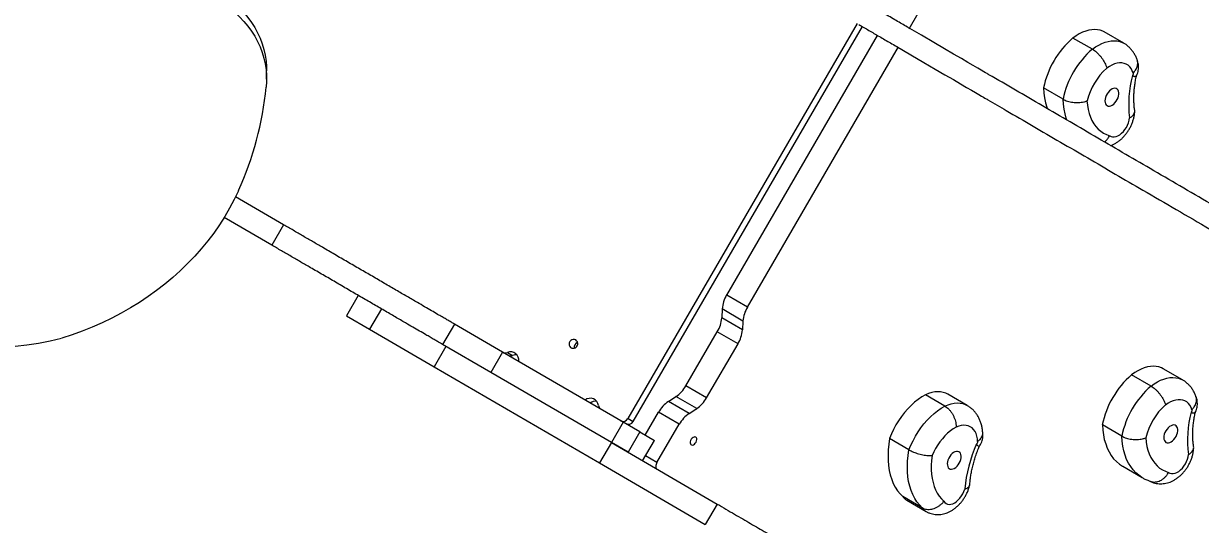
# Model space of a CAD drawing. Header units: millimetres. Extents: x -8422 to 28150, y -6982 to 5510.
# Drawn here: x -139 to 909, y -2189 to -1743 of the extents above; entities that cross this region are included whole.
import ezdxf

# ---------------------------------------------------------------- set-up
doc = ezdxf.new("R2010")
doc.units = ezdxf.units.MM
for name, color, linetype in [('DIKOM_ОБЪЕКТ', 7, 'Continuous'), ('DIKOM_РАЗМЕР_ЗОНА', 7, 'Continuous'), ('DIKOM_РАЗМЕР_ОБЪЕКТА', 7, 'Continuous')]:
    doc.layers.add(name, color=color, linetype=linetype)
doc.styles.add('style1', font='arial.ttf', dxfattribs={"width": 0.8})
doc.dimstyles.new('1-50', dxfattribs={"dimtxt": 300, "dimasz": 200, "dimexe": 100, "dimexo": 0, "dimgap": 100, "dimtad": 1, "dimdec": 0, "dimtxsty": 'style1', "dimcen": 0, "dimclrd": 7, "dimclre": 7, "dimadec": 1, "dimazin": 2, "dimtfac": 1, "dimtdec": 0, "dimtmove": 1, "dimatfit": 3, "dimfxl": 0, "dimlwd": 25, "dimlwe": 18, "dimarcsym": 0})

# ---------------------------------------------------------------- blocks, each defined once
blk = doc.blocks.new('*D0')
at = {"layer": 'Defpoints', "color": 0, "transparency": 16777216}
for p in [(1363.3, 4015), (-6011, -2710), (-2661.5, -2710)]:
    blk.add_point(p, dxfattribs=at)
at = {"layer": 'DIKOM_РАЗМЕР_ОБЪЕКТА', "color": 7, "lineweight": 18, "transparency": 16777216}
for p, q in [((1363.3, 4015), (-6111, 4015)), ((-2661.5, -2710), (-6111, -2710))]:
    blk.add_line(p, q, dxfattribs=at)
at = {"layer": 'DIKOM_РАЗМЕР_ОБЪЕКТА', "color": 7, "lineweight": 25, "transparency": 16777216}
blk.add_line((-6011, 3815), (-6011, -2510), dxfattribs=at)
at = {"layer": 'DIKOM_РАЗМЕР_ОБЪЕКТА', "color": 7, "transparency": 16777216}
for points in [[(-6044.3, 3815), (-5977.6, 3815), (-6011, 4015)], [(-6044.3, -2510), (-5977.6, -2510), (-6011, -2710)]]:
    blk.add_solid(points, dxfattribs=at)
at = {"layer": 'DIKOM_РАЗМЕР_ОБЪЕКТА', "color": 0, "transparency": 16777216, "insert": (-6264.1, 652.5), "char_height": 300, "attachment_point": 5, "rotation": 90, "style": 'style1'}
blk.add_mtext('6700', dxfattribs=at)
blk = doc.blocks.new('*D1')
at = {"layer": 'Defpoints', "color": 0, "transparency": 16777216}
for p in [(-5348.3, 1737), (6047.5, 1360.2), (6047.5, -3315.3)]:
    blk.add_point(p, dxfattribs=at)
at = {"layer": 'DIKOM_РАЗМЕР_ОБЪЕКТА', "color": 7, "lineweight": 18, "transparency": 16777216}
for p, q in [((-5348.3, 1737), (-5348.3, -3415.3)), ((6047.5, 1360.2), (6047.5, -3415.3))]:
    blk.add_line(p, q, dxfattribs=at)
at = {"layer": 'DIKOM_РАЗМЕР_ОБЪЕКТА', "color": 7, "lineweight": 25, "transparency": 16777216}
blk.add_line((-5148.3, -3315.3), (5847.5, -3315.3), dxfattribs=at)
at = {"layer": 'DIKOM_РАЗМЕР_ОБЪЕКТА', "color": 7, "transparency": 16777216}
for points in [[(-5148.3, -3282), (-5148.3, -3348.7), (-5348.3, -3315.3)], [(5847.5, -3282), (5847.5, -3348.7), (6047.5, -3315.3)]]:
    blk.add_solid(points, dxfattribs=at)
at = {"layer": 'DIKOM_РАЗМЕР_ОБЪЕКТА', "color": 0, "transparency": 16777216, "insert": (349.6, -3062.2), "char_height": 300, "attachment_point": 5, "style": 'style1'}
blk.add_mtext('11400', dxfattribs=at)
blk = doc.blocks.new('*D2')
at = {"layer": 'Defpoints', "color": 0, "transparency": 16777216}
for p in [(8043.9, 833.9), (-7345.5, 649), (8043.9, -5007.3)]:
    blk.add_point(p, dxfattribs=at)
at = {"layer": 'DIKOM_РАЗМЕР_ЗОНА', "color": 7, "lineweight": 18, "transparency": 16777216}
for p, q in [((8043.9, 833.9), (8043.9, -5107.3)), ((-7345.5, 649), (-7345.5, -5107.3))]:
    blk.add_line(p, q, dxfattribs=at)
at = {"layer": 'DIKOM_РАЗМЕР_ЗОНА', "color": 7, "lineweight": 25, "transparency": 16777216}
blk.add_line((-7145.5, -5007.3), (7843.9, -5007.3), dxfattribs=at)
at = {"layer": 'DIKOM_РАЗМЕР_ЗОНА', "color": 7, "transparency": 16777216}
for points in [[(-7145.5, -4974), (-7145.5, -5040.7), (-7345.5, -5007.3)], [(7843.9, -4974), (7843.9, -5040.7), (8043.9, -5007.3)]]:
    blk.add_solid(points, dxfattribs=at)
at = {"layer": 'DIKOM_РАЗМЕР_ЗОНА', "color": 0, "transparency": 16777216, "insert": (349.2, -4754.2), "char_height": 300, "attachment_point": 5, "style": 'style1'}
blk.add_mtext('15400', dxfattribs=at)
blk = doc.blocks.new('*D3')
at = {"layer": 'Defpoints', "color": 0, "transparency": 16777216}
for p in [(620.2, 5510), (-7972, -4607.5), (-3279.2, -4607.5)]:
    blk.add_point(p, dxfattribs=at)
at = {"layer": 'DIKOM_РАЗМЕР_ЗОНА', "color": 7, "lineweight": 18, "transparency": 16777216}
for p, q in [((620.2, 5510), (-8072, 5510)), ((-3279.2, -4607.5), (-8072, -4607.5))]:
    blk.add_line(p, q, dxfattribs=at)
at = {"layer": 'DIKOM_РАЗМЕР_ЗОНА', "color": 7, "lineweight": 25, "transparency": 16777216}
blk.add_line((-7972, 5310), (-7972, -4407.5), dxfattribs=at)
at = {"layer": 'DIKOM_РАЗМЕР_ЗОНА', "color": 7, "transparency": 16777216}
for points in [[(-8005.3, 5310), (-7938.6, 5310), (-7972, 5510)], [(-8005.3, -4407.5), (-7938.6, -4407.5), (-7972, -4607.5)]]:
    blk.add_solid(points, dxfattribs=at)
at = {"layer": 'DIKOM_РАЗМЕР_ЗОНА', "color": 0, "transparency": 16777216, "insert": (-8225.1, 451.3), "char_height": 300, "attachment_point": 5, "rotation": 90, "style": 'style1'}
blk.add_mtext('10100', dxfattribs=at)

msp = doc.modelspace()

# ---------------------------------------------------------------- linework, layer by layer
at = {"layer": 'DIKOM_ОБЪЕКТ', "color": 7, "linetype": 'Continuous', "lineweight": 15}
for p, q in [((649.7, -1747.1), (691.3, -1675.5)), ((399.3, -2094.2), (603.7, -1742.6)), ((403.9, -2096.9), (608.2, -1745.3)), ((840.9, -1760), (823.6, -1750)), ((487.2, -1984.3), (621.6, -1753.1)), ((813, -1765.4), (795.6, -1755.4)), ((505.6, -1995), (640.2, -1763.4)), ((77.4, -1792.2), (77.4, -1784.5)), ((786.8, -1809.9), (769.5, -1799.9)), ((92.5, -1921.7), (49.7, -1896.8)), ((81.9, -1939.8), (39.5, -1915.2)), ((92.5, -1921.7), (81.9, -1939.8)), ((159, -1984.6), (148.5, -2002.8)), ((505.6, -1995), (487.2, -1984.3)), ((179.6, -1996.6), (169.1, -2014.8)), ((483.2, -1996.7), (482.8, -2004.6)), ((501.7, -2007.4), (483.2, -1996.7)), ((148.5, -2002.8), (169.1, -2014.8)), ((244.6, -2010.1), (234, -2028.2)), ((287.6, -2035.1), (244.6, -2010.1)), ((501.2, -2015.3), (482.8, -2004.6)), ((501.7, -2007.4), (501.2, -2015.3)), ((169.1, -2014.8), (226.5, -2048.1)), ((450.9, -2065.1), (478.8, -2017.1)), ((497.3, -2027.8), (478.8, -2017.1)), ((237.1, -2030), (226.5, -2048.1)), ((277.1, -2053.2), (234, -2028.2)), ((469.3, -2075.8), (497.3, -2027.8)), ((287.6, -2035.1), (277.1, -2053.2)), ((395, -2097.5), (287.6, -2035.1)), ((291.9, -2035.5), (296.5, -2038.1)), ((226.5, -2048.1), (373.9, -2133.8)), ((384.5, -2115.7), (277.1, -2053.2)), ((893.3, -2059.9), (876, -2049.9)), ((469.3, -2075.8), (450.9, -2065.1)), ((865.2, -2065.4), (847.9, -2055.4)), ((435.4, -2079), (442, -2074.7)), ((460.5, -2085.4), (442, -2074.7)), ((681.5, -2083.1), (664.2, -2073.1)), ((701.5, -2082.6), (684.1, -2072.6)), ((453.8, -2089.7), (435.4, -2079)), ((453.8, -2089.7), (460.5, -2085.4)), ((399.3, -2094.2), (403.9, -2096.9)), ((414.7, -2109), (426.6, -2088.6)), ((445, -2099.3), (426.6, -2088.6)), ((395, -2097.5), (384.5, -2115.7)), ((409.9, -2106.2), (395, -2097.5)), ((409.9, -2106.2), (399.4, -2124.3)), ((409.9, -2106.2), (422.9, -2113.7)), ((425.1, -2133.5), (445, -2099.3)), ((839.2, -2109.9), (821.9, -2099.9)), ((384.5, -2115.7), (373.9, -2133.8)), ((384.5, -2115.7), (478.7, -2170.4)), ((399.4, -2124.3), (384.5, -2115.7)), ((412.3, -2131.8), (422.9, -2113.7)), ((649.6, -2122.1), (632.3, -2112.1)), ((425.1, -2133.5), (414.8, -2127.5)), ((373.9, -2133.8), (468.1, -2188.6)), ((840.1, -2136.8), (857.4, -2146.8)), ((661.3, -2173.7), (644, -2163.7)), ((647.6, -2167), (664.9, -2177)), ((478.7, -2170.4), (468.1, -2188.6))]:
    msp.add_line(p, q, dxfattribs=at)
at = {"layer": 'DIKOM_ОБЪЕКТ', "color": 7, "linetype": 'Continuous', "lineweight": 15, "flags": 128}
for points in [[(40.2, -1717.9), (44.9, -1721.3), (49.2, -1724.9), (53.3, -1728.8), (57.1, -1732.8), (60.7, -1737.1), (63.9, -1741.5), (66.8, -1746), (69.3, -1750.8), (71.5, -1755.6), (73.4, -1760.6), (74.9, -1765.6), (76.1, -1770.7), (76.9, -1775.9), (77.3, -1781.1), (77.4, -1784.5)], [(40.2, -1725.7), (44.9, -1729), (49.2, -1732.7), (53.3, -1736.5), (57.1, -1740.6), (60.7, -1744.8), (63.9, -1749.2), (66.8, -1753.8), (69.3, -1758.5), (71.5, -1763.4), (73.4, -1768.3), (74.9, -1773.4), (76.1, -1778.5), (76.9, -1783.6), (77.3, -1788.8), (77.4, -1794), (77.1, -1799.2)], [(823.6, -1750), (822.2, -1749.3), (820, -1748.5), (817.6, -1748), (815.1, -1747.8), (812.5, -1748), (809.7, -1748.4), (807, -1749.2), (804.1, -1750.3), (801.3, -1751.7), (798.5, -1753.4), (795.6, -1755.4)], [(813, -1765.4), (815.8, -1763.4), (818.6, -1761.7), (821.5, -1760.3), (824.3, -1759.2), (827.1, -1758.4), (829.8, -1758), (832.4, -1757.8), (834.9, -1758), (837.3, -1758.5), (839.6, -1759.3), (840.9, -1760)], [(849.3, -1786.6), (848.5, -1784.5), (847.5, -1782.6), (846.3, -1781), (844.8, -1779.7), (843.1, -1778.7), (841.3, -1778), (839.3, -1777.6), (837.2, -1777.6), (835, -1777.9), (832.7, -1778.5), (830.4, -1779.5), (828.1, -1780.8), (825.7, -1782.3)], [(848.7, -1788.8), (849, -1788.6), (849.2, -1788.3), (849.4, -1788), (849.5, -1787.6), (849.5, -1787.3), (849.5, -1787), (849.5, -1786.8), (849.3, -1786.6)], [(769.5, -1799.9), (769.8, -1804.4), (770.4, -1808.8), (771.2, -1813), (772.4, -1816.9), (772.9, -1818.4)], [(832, -1814.2), (833.1, -1813.1), (834.2, -1811.7), (835.1, -1810.2), (835.8, -1808.7), (836.3, -1807.1), (836.6, -1805.5), (836.6, -1804.1), (836.3, -1802.8), (835.8, -1801.7), (835.1, -1800.9), (834.2, -1800.4), (833.1, -1800.2), (831.9, -1800.3), (830.7, -1800.8), (829.4, -1801.5), (828.2, -1802.5), (827.1, -1803.8), (826.1, -1805.2), (825.3, -1806.7), (824.7, -1808.3), (824.3, -1809.9), (824.2, -1811.4), (824.3, -1812.8), (824.7, -1814), (825.3, -1814.9), (826.1, -1815.6), (827.1, -1816), (828.2, -1816), (829.5, -1815.7), (830.7, -1815.1), (832, -1814.2)], [(790.3, -1828.5), (789.7, -1826.9), (788.6, -1823), (787.7, -1818.8), (787.1, -1814.4), (786.8, -1809.9)], [(808.1, -1811.4), (808.5, -1815.3), (809.1, -1819), (810, -1822.6), (811.2, -1825.9), (812.6, -1828.9), (814.2, -1831.7), (816.1, -1834.2), (818.1, -1836.5), (820.4, -1838.4), (822.9, -1840.1), (825.6, -1841.4), (828.4, -1842.4)], [(828.4, -1842.4), (829.6, -1843.1), (831, -1843.5), (832.5, -1843.5), (834.1, -1843.2), (835.7, -1842.5), (837.4, -1841.5), (839, -1840.2), (840.6, -1838.7), (842, -1836.9), (843.3, -1835), (844.3, -1832.9), (845.2, -1830.8), (845.7, -1828.7), (846.1, -1826.6)], [(52.3, -1891.4), (48.5, -1899.2), (44.4, -1906.9), (40, -1914.4), (35.3, -1921.8), (30.2, -1929.1), (24.9, -1936.1), (19.2, -1943), (13.3, -1949.8), (7, -1956.3), (0.5, -1962.6), (-6.3, -1968.7), (-13.4, -1974.6), (-20.7, -1980.3), (-28.2, -1985.7), (-36, -1990.9), (-44, -1995.8), (-52.2, -2000.5), (-60.6, -2004.9), (-69.2, -2009), (-78, -2012.9), (-86.9, -2016.4), (-96, -2019.7), (-105.2, -2022.7)], [(352.7, -2024.3), (351.6, -2023.9), (350.4, -2023.8), (349.3, -2024.1), (348.3, -2024.7), (347.5, -2025.6), (347, -2026.7), (346.8, -2027.8), (346.9, -2029), (347.4, -2030.1), (348.2, -2030.9), (349.2, -2031.5), (350.3, -2031.7), (351.4, -2031.6), (352.5, -2031.2), (353.4, -2030.4), (354.1, -2029.4), (354.5, -2028.3), (354.5, -2027.1), (354.2, -2026), (353.5, -2025), (352.7, -2024.3)], [(876, -2049.9), (874.5, -2049.2), (872.3, -2048.3), (869.9, -2047.9), (867.3, -2047.7), (864.7, -2047.8), (862, -2048.3), (859.2, -2049.1), (856.4, -2050.2), (853.5, -2051.7), (850.7, -2053.4), (847.9, -2055.4)], [(865.2, -2065.4), (868, -2063.4), (870.9, -2061.7), (873.7, -2060.2), (876.5, -2059.1), (879.3, -2058.3), (882, -2057.8), (884.7, -2057.7), (887.2, -2057.9), (889.6, -2058.3), (891.8, -2059.2), (893.3, -2059.9)], [(664.2, -2073.1), (661, -2075), (657.7, -2077.3), (654.6, -2079.8), (651.5, -2082.6), (648.5, -2085.7), (645.6, -2089), (642.9, -2092.5), (640.4, -2096.2), (638, -2100), (635.9, -2104), (633.9, -2108), (632.3, -2112.1)], [(684.1, -2072.6), (682.4, -2071.8), (680.1, -2071), (677.7, -2070.5), (675.2, -2070.4), (672.6, -2070.6), (669.8, -2071.1), (667, -2072), (664.2, -2073.1)], [(649.6, -2122.1), (651.3, -2118), (653.2, -2114), (655.3, -2110), (657.7, -2106.2), (660.2, -2102.5), (662.9, -2099), (665.8, -2095.7), (668.8, -2092.6), (671.9, -2089.8), (675.1, -2087.3), (678.3, -2085), (681.5, -2083.1)], [(681.5, -2083.1), (684.4, -2082), (687.2, -2081.1), (689.9, -2080.6), (692.5, -2080.4), (695.1, -2080.5), (697.5, -2081), (699.7, -2081.8), (701.5, -2082.6)], [(901.7, -2086.4), (900.9, -2084.3), (899.9, -2082.4), (898.6, -2080.8), (897.1, -2079.5), (895.4, -2078.5), (893.6, -2077.8), (891.6, -2077.5), (889.5, -2077.5), (887.3, -2077.8), (885, -2078.4), (882.7, -2079.4), (880.4, -2080.7), (878, -2082.2)], [(901.1, -2088.6), (901.3, -2088.3), (901.5, -2088.1), (901.7, -2087.8), (901.8, -2087.4), (901.9, -2087.1), (901.9, -2086.8), (901.8, -2086.5), (901.7, -2086.4)], [(691.6, -2101.8), (689, -2103.3), (686.5, -2105.2), (684, -2107.3), (681.6, -2109.6), (679.4, -2112.2), (677.2, -2114.9), (675.2, -2117.8), (673.3, -2120.8), (671.7, -2124), (670.2, -2127.2)], [(710.7, -2114.7), (710.5, -2112.2), (710.1, -2109.8), (709.3, -2107.6), (708.4, -2105.7), (707.2, -2104), (705.8, -2102.6), (704.2, -2101.5), (702.4, -2100.7), (700.4, -2100.3), (698.3, -2100.2), (696.2, -2100.4), (693.9, -2100.9), (691.6, -2101.8)], [(821.9, -2099.9), (822.2, -2104.5), (822.8, -2108.8), (823.6, -2113), (824.8, -2116.9), (826.2, -2120.6), (827.9, -2124), (829.8, -2127.1), (831.9, -2130), (834.3, -2132.5), (837, -2134.8), (839.8, -2136.7), (840.1, -2136.8)], [(884.4, -2114), (885.6, -2112.9), (886.6, -2111.5), (887.5, -2110.1), (888.2, -2108.5), (888.7, -2106.9), (889, -2105.3), (889, -2103.9), (888.7, -2102.6), (888.2, -2101.5), (887.5, -2100.7), (886.6, -2100.2), (885.5, -2100), (884.3, -2100.2), (883, -2100.6), (881.8, -2101.4), (880.6, -2102.4), (879.5, -2103.7), (878.5, -2105.1), (877.6, -2106.6), (877, -2108.2), (876.7, -2109.8), (876.6, -2111.3), (876.7, -2112.7), (877.1, -2113.9), (877.7, -2114.8), (878.5, -2115.5), (879.5, -2115.8), (880.7, -2115.8), (881.9, -2115.5), (883.1, -2114.9), (884.4, -2114)], [(459.6, -2110.8), (458.9, -2110.6), (458.1, -2110.7), (457.2, -2111.1), (456.4, -2111.8), (455.7, -2112.7), (455.1, -2113.8), (454.8, -2114.9), (454.7, -2115.9), (454.9, -2116.8), (455.3, -2117.5), (455.9, -2117.8), (456.7, -2117.9), (457.6, -2117.6), (458.5, -2117), (459.2, -2116.2), (459.9, -2115.2), (460.3, -2114.1), (460.5, -2113), (460.5, -2112.1), (460.2, -2111.3), (459.6, -2110.8)], [(632.3, -2112.1), (631.5, -2117.2), (631.1, -2122.1), (630.9, -2126.9), (631, -2131.6), (631.4, -2136.1), (632, -2140.4), (632.9, -2144.5), (634.2, -2148.4), (635.6, -2152), (637.4, -2155.4), (639.3, -2158.5), (641.6, -2161.2), (644, -2163.7)], [(857.4, -2146.8), (857.1, -2146.7), (854.3, -2144.8), (851.7, -2142.5), (849.3, -2140), (847.1, -2137.1), (845.2, -2134), (843.5, -2130.6), (842.1, -2126.9), (841, -2123), (840.1, -2118.8), (839.5, -2114.5), (839.2, -2109.9)], [(860.5, -2111.4), (860.9, -2115.3), (861.5, -2119), (862.4, -2122.5), (863.6, -2125.8), (865, -2128.8), (866.7, -2131.6), (868.5, -2134.1), (870.6, -2136.3), (872.9, -2138.3), (875.4, -2139.9), (878.1, -2141.2), (880.9, -2142.2)], [(661.3, -2173.7), (658.9, -2171.2), (656.7, -2168.5), (654.7, -2165.4), (653, -2162), (651.5, -2158.4), (650.3, -2154.5), (649.3, -2150.4), (648.7, -2146.1), (648.3, -2141.6), (648.2, -2136.9), (648.4, -2132.1), (648.8, -2127.2), (649.6, -2122.1)], [(670.2, -2127.2), (669.7, -2131.5), (669.4, -2135.8), (669.4, -2139.9), (669.7, -2143.9), (670.2, -2147.7), (671, -2151.3), (672, -2154.7), (673.3, -2157.8), (674.8, -2160.8), (676.6, -2163.4), (678.6, -2165.8), (680.7, -2167.9)], [(689.9, -2138.6), (691.2, -2137.7), (692.4, -2136.7), (693.5, -2135.4), (694.4, -2133.9), (695.2, -2132.4), (695.8, -2130.8), (696.1, -2129.2), (696.1, -2127.7), (695.9, -2126.4), (695.5, -2125.2), (694.8, -2124.4), (694, -2123.8), (692.9, -2123.5), (691.8, -2123.5), (690.5, -2123.9), (689.3, -2124.6), (688, -2125.5), (686.9, -2126.7), (685.9, -2128.1), (685, -2129.6), (684.3, -2131.2), (683.9, -2132.8), (683.7, -2134.4), (683.8, -2135.8), (684.1, -2137), (684.6, -2138), (685.4, -2138.7), (686.4, -2139.2), (687.5, -2139.3), (688.7, -2139.1), (689.9, -2138.6)], [(880.9, -2142.2), (882.1, -2142.9), (883.5, -2143.3), (885, -2143.3), (886.6, -2143), (888.3, -2142.3), (889.9, -2141.3), (891.6, -2140), (893.1, -2138.4), (894.5, -2136.6), (895.8, -2134.7), (896.8, -2132.6), (897.7, -2130.5), (898.2, -2128.4), (898.6, -2126.3)], [(425.1, -2133.5), (424.7, -2134.4), (424.4, -2135.3), (424.2, -2136.2), (424.1, -2137), (424.2, -2137.8), (424.4, -2138.5), (424.8, -2139), (425.3, -2139.4)], [(680.7, -2167.9), (681.6, -2169.1), (682.7, -2170), (684, -2170.5), (685.4, -2170.7), (687, -2170.6), (688.6, -2170.1), (690.3, -2169.3), (691.9, -2168.1), (693.5, -2166.7), (695, -2165.1), (696.4, -2163.2), (697.6, -2161.2), (698.5, -2159.1), (699.2, -2157)]]:
    msp.add_lwpolyline(points, dxfattribs=at)
at = {"layer": 'DIKOM_ОБЪЕКТ', "color": 7, "linetype": 'Continuous', "lineweight": 15}
for centre, radius, start, end in [((847.7, -1815.9), 79.9, 130.7159, 168.4057), ((865.1, -1825.9), 79.9, 130.7157, 168.4061), ((862.9, -1824.7), 56.3, 131.2175, 166.4022), ((945.1, -1814.5), 99.8, 165.056, 186.9714), ((-211.6, -1770.9), 290, 335.4654, 354.4023), ((511.7, -1998.9), 28.6, 149.0768, 175.5221), ((530.2, -2009.7), 28.6, 149.0784, 175.5226), ((454.3, -2002.4), 28.6, 329.0785, 355.5204), ((-183.4, -1691.3), 340.6, 255.0837, 283.266), ((472.7, -2013.1), 28.6, 329.0784, 355.5225), ((355.5, -2030.6), 4.12, 105.5716, 194.0987), ((290.1, -2031.1), 4.7, 240.1634, 291.9241), ((294.6, -2042.4), 7.51, 351.9924, 111.6368), ((294.7, -2033.8), 4.7, 240.1634, 291.9241), ((299.3, -2045.2), 7.64, 81.1843, 111.7086), ((426, -2051.1), 28.6, 304.1499, 330.5917), ((900.1, -2115.8), 79.9, 130.859, 168.5476), ((917.5, -2125.8), 79.9, 130.8596, 168.5472), ((444.4, -2061.8), 28.6, 304.1478, 330.5917), ((365.6, -2083.7), 7.51, 8.0356, 127.6758), ((370.3, -2086.7), 7.79, 81.4508, 126.9001), ((377.7, -2082), 4.7, 187.7462, 239.5069), ((451.4, -2102.7), 28.6, 124.1481, 150.5935), ((915.3, -2124.5), 56.4, 131.3643, 166.5409), ((395, -2091.9), 4.89, 241.1726, 331.1143), ((469.9, -2113.4), 28.6, 124.1477, 150.5919), ((997, -2113.9), 99.3, 165.209, 187.2014), ((399.6, -2094.5), 4.89, 241.1726, 331.1143), ((828.5, -2169.4), 129.9, 156.1555, 174.5176), ((709, -2115.2), 1.85, 294.6265, 14.9773), ((653.1, -2157.5), 11, 214.2677, 239.7466), ((670.4, -2167.5), 11, 214.2723, 239.7634)]:
    msp.add_arc(centre, radius, start, end, dxfattribs=at)
for points, knots in [([(648.2, -1745.7), (644.8, -1743.7), (637.5, -1739.5), (627.2, -1733.5), (619.5, -1729), (615.6, -1726.7), (614.7, -1726.2)], [0, 0, 0, 0, 0.267748, 0.587477, 0.907362, 1, 1, 1, 1]), ([(604.8, -1743.3), (606.3, -1744.2), (610.6, -1746.7), (618.3, -1751.2), (627.9, -1756.8), (634.8, -1760.8), (638.2, -1762.8)], [0, 0, 0, 0, 0.158897, 0.443294, 0.727414, 1, 1, 1, 1]), ([(1254.8, -2098.9), (1248.4, -2095.2), (1235.8, -2087.9), (1217.5, -2077.2), (1200.2, -2067.1), (1183.9, -2057.7), (1168.7, -2048.8), (1154.4, -2040.5), (1142, -2033.3), (1131.4, -2027.1), (1122.3, -2021.8), (1113.9, -2016.9), (1106.1, -2012.4), (1098.9, -2008.2), (1092.1, -2004.2), (1078.8, -1996.5), (1058.7, -1984.8), (1031.8, -1969.2), (1004.4, -1953.2), (976.7, -1937), (948.7, -1920.8), (921.3, -1904.8), (894.3, -1889.1), (868.1, -1873.8), (842.6, -1859), (817.8, -1844.5), (793, -1830.1), (768.4, -1815.8), (744.3, -1801.7), (727.6, -1792), (719.1, -1787.1), (648.2, -1745.7)], [0, 0, 0, 0, 0.032604, 0.063545, 0.092819, 0.120425, 0.14636, 0.170626, 0.193224, 0.209811, 0.225371, 0.239905, 0.253415, 0.265902, 0.277375, 0.288487, 0.335333, 0.383065, 0.43169, 0.484125, 0.536548, 0.58901, 0.641503, 0.694034, 0.743836, 0.793757, 0.843826, 0.893967, 0.944129, 0.994255, 1, 1, 1, 1]), ([(852.9, -1775.1), (852.9, -1775), (852.5, -1773.8), (851.6, -1771.7), (850.1, -1768.9), (848.3, -1766.4), (846.3, -1764.1), (844.1, -1762.2), (842.3, -1760.8), (841.2, -1760.2), (840.9, -1760.1)], [0, 0, 0, 0, 0.026146, 0.189039, 0.348857, 0.504364, 0.655964, 0.804289, 0.950079, 1, 1, 1, 1]), ([(638.2, -1762.8), (712.2, -1805.9), (721.4, -1811.3), (738.6, -1821.3), (760.1, -1833.8), (784.4, -1848), (808.8, -1862.2), (833.3, -1876.5), (859.5, -1891.7), (887.6, -1908.1), (917.6, -1925.6), (944, -1940.9), (966.3, -1953.9), (984.2, -1964.3), (1001.6, -1974.5), (1015.2, -1982.4), (1025, -1988.1), (1031.2, -1991.7), (1037.5, -1995.4), (1044.3, -1999.3), (1051.9, -2003.7), (1060, -2008.5), (1068.8, -2013.6), (1078.1, -2019), (1088.1, -2024.8), (1098.8, -2031), (1110.7, -2038), (1123.9, -2045.7), (1138.5, -2054.1), (1154, -2063.2), (1170.4, -2072.7), (1187.7, -2082.8), (1206, -2093.4), (1225.1, -2104.6), (1238.2, -2112.2), (1244.9, -2116)], [0, 0, 0, 0, 0.024993, 0.059613, 0.109148, 0.15866, 0.208021, 0.257269, 0.306436, 0.364753, 0.422999, 0.481216, 0.515368, 0.548432, 0.580277, 0.610917, 0.622048, 0.633014, 0.643947, 0.655954, 0.669281, 0.683929, 0.698953, 0.715156, 0.73254, 0.751108, 0.770862, 0.794312, 0.819244, 0.84566, 0.873562, 0.902949, 0.933821, 0.966172, 1, 1, 1, 1]), ([(813, -1765.4), (813.6, -1765.8), (814.7, -1766.5), (816.5, -1768), (818.3, -1769.6), (820, -1771.5), (821.6, -1773.5), (822.9, -1775.6), (824.1, -1777.7), (825.1, -1780), (825.6, -1781.5), (825.7, -1782.3), (825.7, -1782.3)], [0, 0, 0, 0, 0.107307, 0.214613, 0.321916, 0.429222, 0.536547, 0.643871, 0.751257, 0.858641, 0.996646, 1, 1, 1, 1]), ([(849.3, -1786.6), (849.3, -1786.6), (850.1, -1785.8), (851.2, -1784.3), (852.4, -1782.2), (853.1, -1780.2), (853.4, -1778.3), (853.4, -1776.5), (853, -1775.5), (852.9, -1775.1)], [0, 0, 0, 0, 0.002599, 0.221408, 0.38469, 0.552697, 0.715869, 0.883767, 1, 1, 1, 1]), ([(852.2, -1789), (852.3, -1788.9), (852.8, -1788), (853.3, -1786.5), (853.9, -1784.3), (854.2, -1782.2), (854.2, -1780.1), (853.9, -1778), (853.4, -1776.3), (853, -1775.3), (852.9, -1775)], [0, 0, 0, 0, 0.030271, 0.194886, 0.344717, 0.492802, 0.639308, 0.784763, 0.929673, 1, 1, 1, 1]), ([(848.7, -1788.8), (848.7, -1788.8), (849, -1789), (849.7, -1789.4), (850.7, -1789.6), (851.5, -1789.5), (852.1, -1789.3), (852.2, -1789), (852.2, -1789)], [0, 0, 0, 0, 0.002571, 0.193725, 0.391896, 0.639484, 0.894321, 1, 1, 1, 1]), ([(850.7, -1819.3), (850.6, -1818.9), (850.3, -1817.4), (850.1, -1814.6), (849.9, -1810.9), (849.9, -1807.1), (850.1, -1803.1), (850.5, -1799), (851.1, -1794.7), (851.7, -1791.3), (852.2, -1789.3), (852.3, -1788.8)], [0, 0, 0, 0, 0.051037, 0.179475, 0.30796, 0.436481, 0.565173, 0.694125, 0.823384, 0.952963, 1, 1, 1, 1]), ([(786.8, -1809.9), (787.4, -1810.2), (788.7, -1810.9), (790.8, -1811.6), (793.1, -1812.2), (795.6, -1812.7), (798.1, -1812.9), (800.6, -1812.9), (803.1, -1812.7), (805.6, -1812.3), (807.3, -1811.8), (808.1, -1811.4), (808.1, -1811.4)], [0, 0, 0, 0, 0.105825, 0.211655, 0.317462, 0.423274, 0.52947, 0.63567, 0.742877, 0.850093, 0.998282, 1, 1, 1, 1]), ([(829.2, -1851.2), (829.3, -1851.1), (830.3, -1850.8), (832.1, -1850), (834.5, -1848.6), (836.9, -1847), (839.1, -1845.1), (841.2, -1842.9), (843.1, -1840.6), (844.9, -1838.1), (846.5, -1835.5), (847.8, -1832.7), (848.9, -1829.8), (849.8, -1826.9), (850.4, -1823.9), (850.7, -1821.7), (850.7, -1820.5), (850.7, -1820.4)], [0.3206959, 0.3206959, 0.3206959, 0.3206959, 0.3289988, 0.3761701, 0.4246766, 0.4744084, 0.5250482, 0.5761588, 0.6273636, 0.6785695, 0.7298429, 0.7813402, 0.8332144, 0.8856636, 0.9388368, 0.9927439, 1, 1, 1, 1]), ([(846.1, -1826.6), (846.1, -1826.6), (846.9, -1826.2), (848.2, -1825.3), (849.5, -1823.8), (850.3, -1822.4), (850.7, -1820.9), (850.8, -1819.8), (850.6, -1819.3), (850.6, -1819.3)], [0, 0, 0, 0, 0.003556, 0.252589, 0.436686, 0.626049, 0.809341, 0.997897, 1, 1, 1, 1]), ([(823.7, -1848), (824.1, -1847.7), (825.1, -1846.8), (826.7, -1845.1), (827.8, -1843.4), (828.4, -1842.4), (828.4, -1842.4)], [0.6475983, 0.6475983, 0.6475983, 0.6475983, 0.7190963, 0.8391269, 0.9975918, 1, 1, 1, 1]), ([(244.6, -2010.1), (244, -2009.8), (243, -2009.2), (240.4, -2007.6), (237.3, -2005.8), (233.7, -2003.8), (229.4, -2001.3), (224.3, -1998.3), (218.2, -1994.7), (211, -1990.5), (202.5, -1985.6), (192.6, -1979.9), (182.3, -1973.9), (171.6, -1967.6), (160.6, -1961.3), (149.4, -1954.8), (138.2, -1948.3), (127.9, -1942.2), (118.3, -1936.7), (109.6, -1931.7), (101, -1926.6), (95.3, -1923.3), (92.5, -1921.7)], [0, 0, 0, 0, 0.040135, 0.078263, 0.114767, 0.150089, 0.18464, 0.229278, 0.273751, 0.318426, 0.3789, 0.440225, 0.502269, 0.564731, 0.627232, 0.689383, 0.750864, 0.811498, 0.858597, 0.905412, 0.952333, 1, 1, 1, 1]), ([(234, -2028.2), (233.5, -2027.9), (232.5, -2027.3), (229.9, -2025.8), (226.7, -2024), (223.2, -2021.9), (218.9, -2019.4), (213.7, -2016.4), (207.6, -2012.9), (200.4, -2008.7), (191.9, -2003.8), (182.1, -1998), (171.7, -1992), (161, -1985.8), (150, -1979.4), (138.9, -1972.9), (127.7, -1966.4), (117.3, -1960.4), (107.8, -1954.9), (99.1, -1949.8), (90.4, -1944.8), (84.8, -1941.5), (81.9, -1939.8)], [0, 0, 0, 0, 0.040135, 0.078263, 0.114767, 0.150089, 0.18464, 0.229278, 0.273751, 0.318426, 0.3789, 0.440225, 0.502269, 0.564731, 0.627232, 0.689383, 0.750864, 0.811498, 0.858597, 0.905412, 0.952333, 1, 1, 1, 1]), ([(865.2, -2065.4), (865.8, -2065.7), (867, -2066.5), (868.8, -2067.9), (870.6, -2069.6), (872.3, -2071.5), (873.8, -2073.5), (875.2, -2075.5), (876.4, -2077.6), (877.4, -2079.9), (877.9, -2081.4), (878, -2082.2), (878, -2082.2)], [0, 0, 0, 0, 0.107307, 0.214612, 0.321918, 0.429225, 0.536548, 0.64388, 0.751267, 0.858639, 0.996647, 1, 1, 1, 1]), ([(905.3, -2074.8), (905.2, -2074.7), (904.8, -2073.5), (903.9, -2071.4), (902.4, -2068.6), (900.6, -2066.1), (898.6, -2063.9), (896.4, -2062), (894.6, -2060.6), (893.5, -2060.1), (893.2, -2059.9)], [0, 0, 0, 0, 0.026307, 0.190311, 0.351196, 0.507763, 0.660406, 0.809786, 0.956648, 1, 1, 1, 1]), ([(901.7, -2086.4), (901.7, -2086.4), (902.4, -2085.5), (903.6, -2084.1), (904.8, -2081.9), (905.5, -2080), (905.8, -2078), (905.7, -2076.3), (905.4, -2075.3), (905.2, -2074.8)], [0, 0, 0, 0, 0.002599, 0.220637, 0.383352, 0.550761, 0.713363, 0.880678, 1, 1, 1, 1]), ([(904.6, -2088.7), (904.7, -2088.6), (905.1, -2087.8), (905.7, -2086.2), (906.3, -2084), (906.5, -2081.9), (906.5, -2079.8), (906.2, -2077.7), (905.8, -2076), (905.4, -2075), (905.2, -2074.7)], [0, 0, 0, 0, 0.031403, 0.195837, 0.345248, 0.49289, 0.638996, 0.784061, 0.928586, 1, 1, 1, 1]), ([(681.5, -2083.1), (682.1, -2083.5), (683.3, -2084.2), (685, -2085.8), (686.6, -2087.6), (688, -2089.6), (689.2, -2091.8), (690.2, -2094.1), (691, -2096.5), (691.5, -2099.1), (691.6, -2100.8), (691.6, -2101.8), (691.6, -2101.8)], [0, 0, 0, 0, 0.107301, 0.214619, 0.321921, 0.429221, 0.536552, 0.643877, 0.751255, 0.858634, 0.996644, 1, 1, 1, 1]), ([(715.3, -2107.2), (715.3, -2107), (715.2, -2105.6), (714.9, -2103.1), (714.2, -2099.8), (713.2, -2096.6), (711.9, -2093.7), (710.3, -2091), (708.5, -2088.5), (706.5, -2086.3), (704.2, -2084.4), (702.5, -2083.2), (701.6, -2082.7), (701.5, -2082.6)], [0, 0, 0, 0, 0.019165, 0.135073, 0.250382, 0.363606, 0.474093, 0.581607, 0.686235, 0.788281, 0.888218, 0.98654, 1, 1, 1, 1]), ([(901.1, -2088.6), (901.1, -2088.6), (901.4, -2088.8), (902, -2089.1), (903, -2089.3), (903.9, -2089.3), (904.4, -2089), (904.5, -2088.8), (904.6, -2088.7)], [0, 0, 0, 0, 0.002571, 0.193686, 0.391812, 0.63935, 0.89413, 1, 1, 1, 1]), ([(903.1, -2119), (903.1, -2118.6), (902.8, -2117), (902.5, -2114.2), (902.3, -2110.6), (902.3, -2106.8), (902.5, -2102.8), (902.9, -2098.7), (903.5, -2094.5), (904.1, -2091.1), (904.6, -2089.1), (904.7, -2088.5)], [0, 0, 0, 0, 0.051095, 0.179566, 0.308076, 0.436615, 0.565321, 0.694272, 0.823532, 0.953113, 1, 1, 1, 1]), ([(710.7, -2114.7), (710.8, -2114.7), (711.5, -2114.1), (712.8, -2113), (714.1, -2111.3), (714.9, -2109.8), (715.3, -2108.4), (715.3, -2107.5), (715.2, -2107.2)], [0, 0, 0, 0, 0.003149, 0.268104, 0.465835, 0.669301, 0.866876, 1, 1, 1, 1]), ([(712.1, -2119.2), (712.3, -2118.9), (713, -2117.9), (713.9, -2116.2), (714.8, -2114), (715.3, -2111.9), (715.5, -2109.7), (715.5, -2108.1), (715.3, -2107.3), (715.3, -2107.1)], [0, 0, 0, 0, 0.093295, 0.271533, 0.458995, 0.627684, 0.794397, 0.959435, 1, 1, 1, 1]), ([(709.7, -2116.9), (709.7, -2116.9), (709.9, -2117.3), (710.4, -2117.9), (711.2, -2118.5), (711.8, -2119), (712.1, -2119.2), (712.1, -2119.2), (712.1, -2119.2)], [0, 0, 0, 0, 0.002532, 0.190017, 0.384406, 0.627264, 0.877231, 1, 1, 1, 1]), ([(839.2, -2109.9), (839.8, -2110.2), (841, -2110.9), (843.2, -2111.7), (845.5, -2112.3), (848, -2112.7), (850.5, -2112.9), (853, -2112.9), (855.4, -2112.7), (858, -2112.3), (859.6, -2111.8), (860.5, -2111.4), (860.5, -2111.4)], [0, 0, 0, 0, 0.105824, 0.211649, 0.31746, 0.423274, 0.529468, 0.635667, 0.74288, 0.850093, 0.998281, 1, 1, 1, 1]), ([(649.6, -2122.1), (650.2, -2122.5), (651.4, -2123.1), (653.5, -2124.1), (655.8, -2124.9), (658.2, -2125.7), (660.7, -2126.3), (663.1, -2126.8), (665.4, -2127.1), (667.9, -2127.3), (669.4, -2127.2), (670.2, -2127.2), (670.2, -2127.2)], [0, 0, 0, 0, 0.105829, 0.211653, 0.317459, 0.423276, 0.52947, 0.635671, 0.742881, 0.850095, 0.998287, 1, 1, 1, 1]), ([(703.7, -2153.2), (703.8, -2152.7), (703.9, -2150.8), (704.3, -2147.5), (705, -2143.3), (705.8, -2138.9), (706.9, -2134.5), (708.2, -2130), (709.7, -2125.5), (711, -2121.9), (711.9, -2119.8), (712.1, -2119.2)], [0, 0, 0, 0, 0.047429, 0.175451, 0.303773, 0.432421, 0.561381, 0.69065, 0.820187, 0.949949, 1, 1, 1, 1]), ([(864.3, -2149.9), (864.6, -2150.1), (865.6, -2150.7), (867.5, -2151.4), (869.9, -2152), (872.4, -2152.3), (874.9, -2152.4), (877.3, -2152.1), (879.8, -2151.6), (882.3, -2150.8), (884.7, -2149.7), (887.1, -2148.3), (889.5, -2146.6), (891.7, -2144.7), (893.8, -2142.6), (895.7, -2140.3), (897.5, -2137.8), (899, -2135.1), (900.4, -2132.3), (901.5, -2129.5), (902.4, -2126.5), (902.9, -2123.5), (903.2, -2121.3), (903.2, -2120.1), (903.2, -2120)], [0, 0, 0, 0, 0.018798, 0.062919, 0.106671, 0.150309, 0.194101, 0.238342, 0.283326, 0.329343, 0.376611, 0.425217, 0.475031, 0.525742, 0.576893, 0.628125, 0.679362, 0.730669, 0.782218, 0.834142, 0.886657, 0.939906, 0.993876, 1, 1, 1, 1]), ([(898.6, -2126.3), (898.6, -2126.3), (899.4, -2125.9), (900.7, -2125), (902, -2123.5), (902.8, -2122), (903.2, -2120.5), (903.3, -2119.5), (903.1, -2119), (903.1, -2119)], [0, 0, 0, 0, 0.003541, 0.251821, 0.435348, 0.624144, 0.806892, 0.994861, 1, 1, 1, 1]), ([(857.4, -2146.8), (858.2, -2147.3), (860, -2148.3), (862.7, -2149.4), (864.5, -2150), (865.3, -2150.3)], [0, 0, 0, 0, 0.318668, 0.727737, 1, 1, 1, 1]), ([(865.3, -2150.3), (865.9, -2150.5), (867.2, -2150.8), (869.3, -2150.8), (871.4, -2150.4), (873.5, -2149.6), (875.5, -2148.4), (877.4, -2146.9), (879.2, -2144.9), (880.4, -2143.2), (880.9, -2142.2), (880.9, -2142.2)], [0, 0, 0, 0, 0.116829, 0.236929, 0.357028, 0.477235, 0.597447, 0.717959, 0.838475, 0.997585, 1, 1, 1, 1]), ([(664.9, -2177), (665.2, -2177.2), (666.2, -2177.8), (668.1, -2178.6), (670.5, -2179.3), (672.9, -2179.7), (675.4, -2179.8), (677.9, -2179.6), (680.4, -2179.2), (682.9, -2178.4), (685.3, -2177.4), (687.7, -2176.1), (690.1, -2174.5), (692.3, -2172.7), (694.5, -2170.6), (696.5, -2168.4), (698.3, -2165.9), (699.9, -2163.3), (701.3, -2160.6), (702.5, -2157.7), (703.2, -2155.4), (703.5, -2154), (703.6, -2153.6)], [0, 0, 0, 0, 0.021094, 0.070028, 0.118478, 0.166717, 0.21504, 0.263763, 0.313212, 0.363713, 0.415538, 0.468832, 0.523537, 0.579343, 0.635805, 0.692426, 0.749059, 0.80573, 0.862607, 0.919859, 0.977688, 1, 1, 1, 1]), ([(699.2, -2157), (699.2, -2157), (700, -2156.8), (701.3, -2156.3), (702.6, -2155.4), (703.4, -2154.5), (703.7, -2153.7), (703.7, -2153.3), (703.7, -2153.2)], [0, 0, 0, 0, 0.004182, 0.296588, 0.512766, 0.735119, 0.950344, 1, 1, 1, 1]), ([(661.3, -2173.7), (662, -2174), (663.2, -2174.6), (665.3, -2175.1), (667.5, -2175.2), (669.8, -2174.9), (672.1, -2174.3), (674.4, -2173.3), (676.5, -2172), (678.7, -2170.2), (680, -2168.8), (680.7, -2167.9), (680.7, -2167.9)], [0, 0, 0, 0, 0.106914, 0.213829, 0.320736, 0.427644, 0.534653, 0.641668, 0.748942, 0.856215, 0.997856, 1, 1, 1, 1]), ([(478.7, -2170.4), (481.3, -2171.9), (486.5, -2175), (494.2, -2179.4), (501.5, -2183.7), (508.6, -2187.8), (515.5, -2191.8), (522.3, -2195.8), (529.7, -2200.1), (537.7, -2204.7), (546.1, -2209.6), (554.1, -2214.2), (561.5, -2218.6), (568.4, -2222.6), (574.7, -2226.2), (580.3, -2229.5), (584.4, -2231.9), (587.4, -2233.6), (589.5, -2234.8), (591.2, -2235.8), (592.4, -2236.5), (592.6, -2236.6), (592.7, -2236.7)], [0, 0, 0, 0, 0.045708, 0.090155, 0.133989, 0.177684, 0.221551, 0.265773, 0.310422, 0.372501, 0.435212, 0.498256, 0.561281, 0.623935, 0.68593, 0.747111, 0.807549, 0.845322, 0.883133, 0.921253, 0.960055, 1, 1, 1, 1])]:
    msp.add_open_spline(points, degree=3, knots=knots, dxfattribs=at)

# ---------------------------------------------------------------- dimensions: what is measured, and where the dimension line sits
at = {"layer": 'DIKOM_РАЗМЕР_ЗОНА'}
dim = msp.add_linear_dim(base=(-7972, -4607.5), p1=(620.2, 5510), p2=(-3279.2, -4607.5), angle=90, text='10100', dimstyle='1-50', override={"dimscale": 1, "dimtix": 0, "dimtofl": 1, "dimtmove": 1, "dimatfit": 3}, dxfattribs=at)
dim.commit()
dim.dimension.update_dxf_attribs({"geometry": '*D3', "text_midpoint": (-8225.1, 451.3)})
dim = msp.add_linear_dim(base=(8043.9, -5007.3), p1=(-7345.5, 649), p2=(8043.9, 833.9), text='15400', dimstyle='1-50', override={"dimscale": 1, "dimtix": 0, "dimtofl": 1, "dimtmove": 1, "dimatfit": 3}, dxfattribs=at)
dim.commit()
dim.dimension.update_dxf_attribs({"geometry": '*D2', "text_midpoint": (349.2, -4754.2)})
at = {"layer": 'DIKOM_РАЗМЕР_ОБЪЕКТА'}
dim = msp.add_linear_dim(base=(-6011, -2710), p1=(1363.3, 4015), p2=(-2661.5, -2710), angle=90, text='6700', dimstyle='1-50', override={"dimscale": 1, "dimtix": 0, "dimtofl": 1, "dimtmove": 1, "dimatfit": 3}, dxfattribs=at)
dim.commit()
dim.dimension.update_dxf_attribs({"geometry": '*D0', "text_midpoint": (-6264.1, 652.5)})
dim = msp.add_linear_dim(base=(6047.5, -3315.3), p1=(-5348.3, 1737), p2=(6047.5, 1360.2), text='11400', dimstyle='1-50', override={"dimscale": 1, "dimtix": 0, "dimtofl": 1, "dimtmove": 1, "dimatfit": 3}, dxfattribs=at)
dim.commit()
dim.dimension.update_dxf_attribs({"geometry": '*D1', "text_midpoint": (349.6, -3062.2)})

doc.saveas('drawing.dxf')
